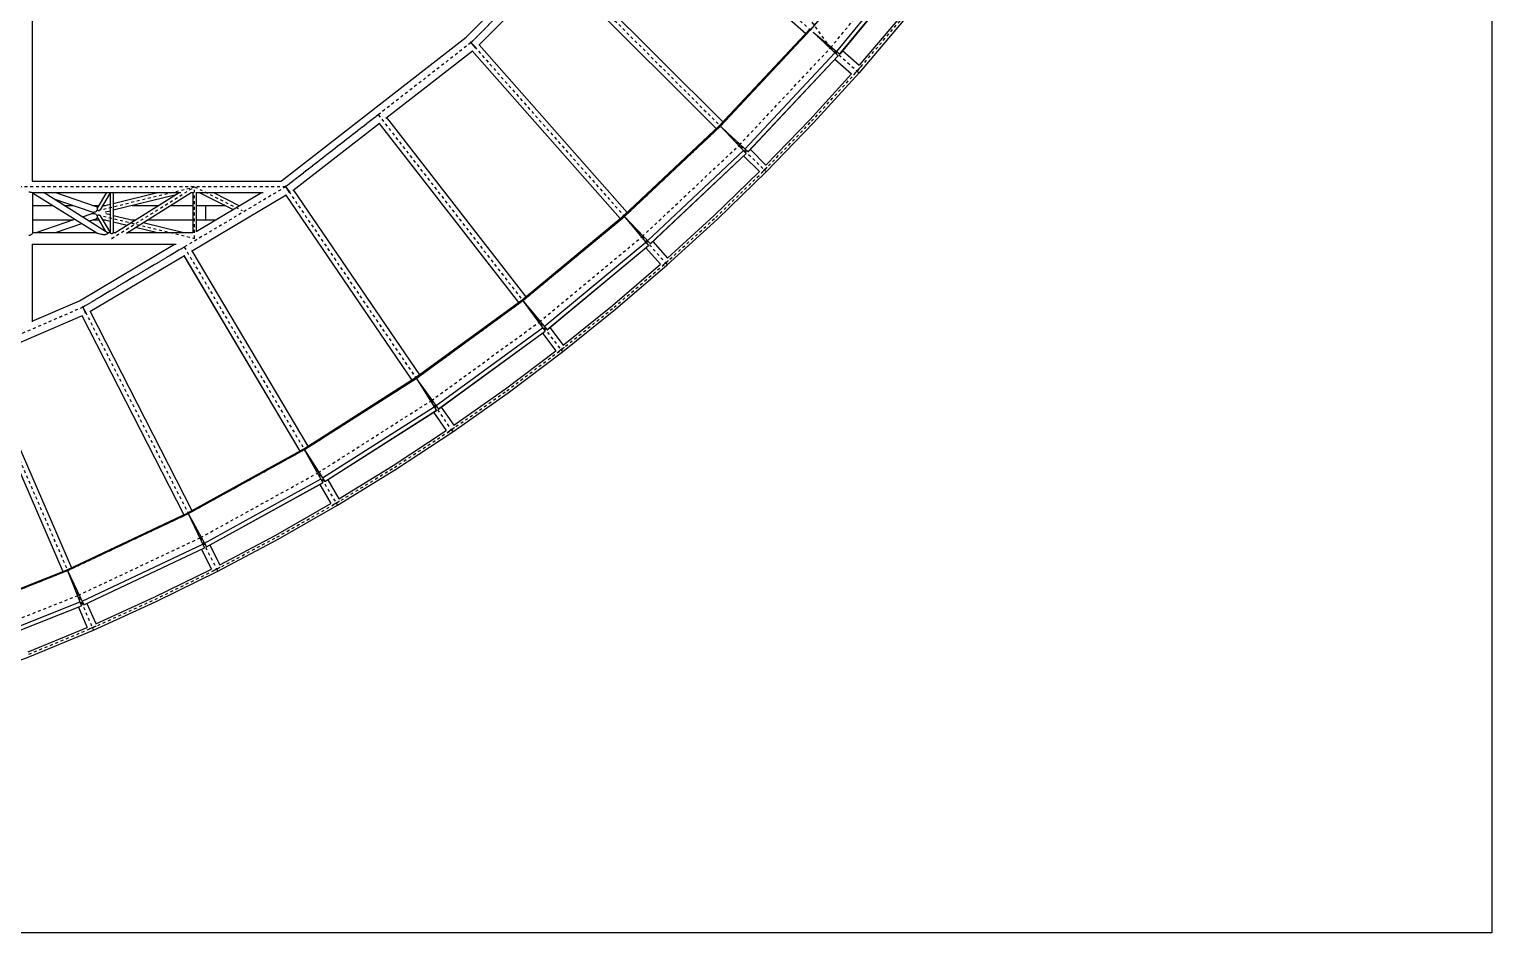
# Model space of a CAD drawing. Header units: millimetres. Extents: x 149919 to 150445, y 136651 to 136866.
# Drawn here: x 150393.6 to 150444.5, y 136651.5 to 136683 of the extents above; entities that cross this region are included whole.
import ezdxf

# ---------------------------------------------------------------- set-up
doc = ezdxf.new("R2010")
doc.units = ezdxf.units.MM
doc.header["$LTSCALE"] = 0.25
doc.linetypes.add('CENTER', pattern=[50.8, 31.75, -6.35, 6.35, -6.35])
doc.linetypes.add('XKITLINE00', pattern=[0])

# ---------------------------------------------------------------- blocks, each defined once
blk = doc.blocks.new('çatıı')
at = {"color": 8, "linetype": 'XKITLINE00'}
for p, q in [((25185.8, 4150), (25185.8, 2729.5)), ((27273, 3807.7), (26698.1, 3231.7)), ((27296.8, 3759.7), (27882, 3244.5)), ((28191.2, 3611.6), (27898.4, 3257.1)), ((28281.6, 3536.9), (27988.8, 3182.4)), ((28292.7, 3527.7), (27999.8, 3173.3)), ((28293.1, 3527.4), (28000.2, 3173)), ((27011.4, 3473.7), (26741.9, 3203.7)), ((27010.1, 3472.4), (27570.1, 2913.4)), ((27032.8, 3495.2), (27592.9, 2936.2)), ((27032.9, 3495.2), (27593, 2936.2)), ((28221.5, 3288.3), (28067.7, 3108)), ((28208.6, 3299), (28068.2, 3134.5)), ((26054.8, 2731.2), (26698.1, 3231.7)), ((26712.1, 3215.4), (26731.6, 3196)), ((26712.5, 3215.7), (26729.4, 3194.1)), ((27895.8, 3259.3), (27581.9, 2924.5)), ((27895.9, 3259.2), (27582.1, 2924.4)), ((27898.4, 3257.1), (27584.3, 2922.1)), ((27895.9, 3259.2), (27898.4, 3257.1)), ((27896, 3259.3), (27898.4, 3257.1)), ((27907.4, 3248.7), (27994.8, 3166.7)), ((27908, 3249.1), (28000.2, 3173)), ((26418.8, 2950.1), (26720.5, 3184.7)), ((26717.8, 3208.9), (26718.2, 3209.3)), ((26717.9, 3208.8), (26718.4, 3209.2)), ((26719, 3183.6), (27235.2, 2599.6)), ((26719, 3183.6), (27235.2, 2599.6)), ((26743.2, 3205), (27259.4, 2620.9)), ((26743.2, 3205), (27259.4, 2620.9)), ((27983.9, 3176.9), (27669.8, 2841.9)), ((27994.4, 3167.1), (27680.3, 2832.1)), ((27994.8, 3166.7), (27680.7, 2831.7)), ((28010.5, 3185.4), (28068.3, 3134.6)), ((27983.7, 3155), (28041.5, 3104.1)), ((28056.3, 3109.7), (28054.3, 3107.2)), ((28056.6, 3109.9), (28054.7, 3107.5)), ((28058.6, 3112.3), (28056.3, 3109.7)), ((28058.7, 3112.4), (28056.6, 3109.9)), ((28060.9, 3114.9), (28058.6, 3112.3)), ((28060.9, 3114.9), (28058.7, 3112.4)), ((28060.5, 3114.4), (28067.7, 3108)), ((28060.5, 3114.4), (28067.7, 3108)), ((28063.3, 3117.6), (28060.9, 3114.9)), ((28063.1, 3117.3), (28060.9, 3114.9)), ((28065.3, 3119.7), (28063.1, 3117.3)), ((28065.5, 3120.1), (28063.3, 3117.6)), ((28067.3, 3121.8), (28065.3, 3119.7)), ((28067.7, 3122.4), (28065.5, 3120.1)), ((28069.2, 3123.8), (28067.3, 3121.8)), ((28069.7, 3124.4), (28067.7, 3122.4)), ((28069.2, 3123.8), (28070.8, 3125.4)), ((28069.7, 3124.4), (28071.4, 3126.1)), ((28070.8, 3125.4), (28072.1, 3126.6)), ((28071.4, 3126.1), (28072.8, 3127.4)), ((28072.1, 3126.6), (28072.3, 3126.8)), ((28072.8, 3127.4), (28073.2, 3127.7)), ((28041.5, 3104.1), (27896.3, 2944.3)), ((28067.7, 3108), (27908.6, 2932.8)), ((28049.5, 3101.1), (28048.8, 3100.1)), ((28050.8, 3102.8), (28049.5, 3101.1)), ((28050.2, 3101.8), (28049.7, 3101.1)), ((28051.4, 3103.4), (28050.2, 3101.8)), ((28052.4, 3104.9), (28050.8, 3102.8)), ((28052.9, 3105.4), (28051.4, 3103.4)), ((28054.3, 3107.2), (28052.4, 3104.9)), ((28054.7, 3107.5), (28052.9, 3105.4)), ((26094.7, 2698), (26396.4, 2932.6)), ((26394.9, 2931.4), (26880.7, 2306.8)), ((26420.4, 2951.3), (26906.2, 2326.7)), ((27247.7, 2609.9), (27581.9, 2924.5)), ((27247.8, 2609.8), (27581.9, 2924.3)), ((27249.9, 2607.3), (27584.3, 2922.1)), ((27581.9, 2924.3), (27680.7, 2831.7)), ((27582.1, 2924.4), (27674.8, 2825.9)), ((27896.3, 2944.3), (27743.3, 2786.1)), ((27908.6, 2932.8), (27744, 2762.7)), ((27330.2, 2522), (27664.7, 2836.7)), ((27340.1, 2511.5), (27674.5, 2826.2)), ((27340.4, 2511.1), (27674.8, 2825.9)), ((27666.1, 2817.6), (27720.5, 2763.3)), ((27688.9, 2840.5), (27743.3, 2786.2)), ((27562.7, 2610), (27720.5, 2763.4)), ((27574.2, 2597.8), (27744, 2762.7)), ((27728.2, 2759.5), (27728, 2759.3)), ((27729.5, 2761.1), (27728.2, 2759.5)), ((27728.5, 2759.8), (27728.4, 2759.7)), ((27729.8, 2761.3), (27728.5, 2759.8)), ((27731.1, 2762.9), (27729.5, 2761.1)), ((27731.3, 2763.1), (27729.8, 2761.3)), ((27733, 2764.9), (27731.1, 2762.9)), ((27733.2, 2765), (27731.3, 2763.1)), ((27735.1, 2767.1), (27733, 2764.9)), ((27735.2, 2767.2), (27733.2, 2765)), ((27737.3, 2769.3), (27735.1, 2767.1)), ((27737.4, 2769.3), (27735.2, 2767.2)), ((27737.3, 2769.3), (27739.6, 2771.6)), ((27737.4, 2769.3), (27739.5, 2771.5)), ((27737.4, 2769.3), (27744, 2762.7)), ((27737.4, 2769.3), (27744, 2762.7)), ((27739.5, 2771.5), (27741.6, 2773.5)), ((27739.6, 2771.6), (27741.8, 2773.7)), ((27741.6, 2773.5), (27743.6, 2775.3)), ((27741.8, 2773.7), (27743.8, 2775.6)), ((27743.6, 2775.3), (27745.3, 2776.9)), ((27743.8, 2775.6), (27745.6, 2777.2)), ((27745.3, 2776.9), (27746.8, 2778.2)), ((27745.6, 2777.2), (27747.1, 2778.5)), ((27746.8, 2778.2), (27746.9, 2778.3)), ((27747.1, 2778.5), (27747.4, 2778.7)), ((25185.8, 2730.6), (26054, 2730.6)), ((26053.6, 2730.6), (26054.8, 2731.2)), ((26066.7, 2713.3), (26083.5, 2691.6)), ((26067.1, 2713.6), (26081.1, 2690)), ((26072, 2706.5), (26071.9, 2705.4)), ((26072, 2706.3), (26072.1, 2706.4)), ((25173.6, 2692.3), (25176.6, 2692.4)), ((25176.6, 2692.4), (25179, 2692)), ((25179, 2692), (25179.5, 2692)), ((25179.5, 2692), (25182.1, 2691.4)), ((25182.1, 2691.4), (25183.9, 2690.7)), ((25183.9, 2690.7), (25184.3, 2690.7)), ((25184.3, 2690.7), (25185.9, 2690.1)), ((25185.9, 2690.1), (25186.1, 2690)), ((25186.1, 2690), (25186.8, 2690)), ((25186.6, 2690), (25187.5, 2690)), ((25186.8, 2689.9), (25188.2, 2690)), ((25186.8, 2690), (25186.9, 2689.7)), ((25186.9, 2689.6), (25187.2, 2688.9)), ((25187.2, 2689), (25411.2, 2549.5)), ((25187.2, 2688.9), (25187.3, 2688.8)), ((25187.2, 2688.9), (25187.3, 2688.8)), ((25187.3, 2688.8), (25187.3, 2549.5)), ((25188.2, 2690), (25188.8, 2690)), ((25188.8, 2690), (25190.4, 2690.3)), ((25190.4, 2690.3), (25193.4, 2690.6)), ((25193.4, 2690.6), (25195.5, 2690.7)), ((25195.5, 2690.7), (25197, 2690.9)), ((25197, 2690.9), (25201.2, 2691.1)), ((25201.2, 2691.1), (25206, 2691)), ((25206, 2691), (25209.8, 2690.7)), ((25209.8, 2690.7), (25211, 2690.7)), ((25211, 2690.7), (25215.7, 2690.4)), ((25215.7, 2690.4), (25220.1, 2690)), ((25220.1, 2690), (25220.3, 2690)), ((25220.3, 2690), (25223.3, 2690)), ((25222.3, 2690), (25462.7, 2690)), ((25223.3, 2690), (25224.8, 2689.9)), ((25223.9, 2689.9), (25224.1, 2690)), ((25224.8, 2689.9), (25225.1, 2690)), ((25226.9, 2690), (25451, 2550.4)), ((25260.9, 2668.8), (25393.9, 2623.2)), ((25266.6, 2690), (25408.7, 2641.3)), ((25444.2, 2690), (25412.3, 2635.7)), ((25457, 2689.3), (25422.4, 2630.4)), ((25457, 2690), (25457, 2550.2)), ((25458.5, 2690), (25458.8, 2689.9)), ((25458.8, 2689.9), (25459.4, 2689.9)), ((25458.9, 2690), (25459.3, 2689.9)), ((25459.4, 2689.9), (25460.9, 2690)), ((25460.9, 2690), (25462.7, 2690)), ((25462.7, 2690), (25464.5, 2690)), ((25464.5, 2690), (25466.1, 2690)), ((25464.5, 2690), (25703.6, 2690)), ((25466.1, 2690), (25467.3, 2689.9)), ((25467.1, 2689.9), (25467.3, 2690)), ((25467.3, 2689.9), (25467.5, 2689.9)), ((25467.5, 2689.9), (25467.8, 2690)), ((25468.4, 2652.3), (25622.6, 2690)), ((25468.4, 2690), (25468.4, 2549.9)), ((25468.4, 2629.7), (25688, 2683.4)), ((25474.3, 2550.3), (25698.5, 2690)), ((25514.1, 2549.4), (25739.8, 2690)), ((25739.5, 2690), (25749.3, 2690)), ((25740.9, 2486), (26071.1, 2681.9)), ((25746.1, 2690), (25746.1, 2550.2)), ((25755.5, 2690), (25990.4, 2690)), ((25757.5, 2554.9), (25985.2, 2690)), ((25757.5, 2690), (25757.5, 2553.4)), ((25768, 2690), (25886.1, 2631.2)), ((25817.1, 2690), (25908.5, 2644.5)), ((26069.5, 2680.9), (26508.6, 2036.9)), ((26096.2, 2699.1), (26535.3, 2055.1)), ((25187.3, 2645.7), (25256.7, 2645.7)), ((25298, 2645.7), (25328.3, 2645.7)), ((25361.4, 2606.2), (25390.7, 2616.2)), ((25390.7, 2616.2), (25393.7, 2617.2)), ((25393.7, 2617.2), (25396.9, 2617.6)), ((25393.9, 2623.2), (25396.9, 2622.5)), ((25395.9, 2645.7), (25418.2, 2645.7)), ((25396.9, 2622.5), (25400, 2622.3)), ((25396.9, 2617.6), (25400.1, 2617.5)), ((25400, 2622.3), (25403, 2622.6)), ((25400.1, 2617.5), (25403.1, 2616.8)), ((25403, 2622.6), (25405.8, 2623.5)), ((25403.1, 2616.8), (25405.8, 2615.7)), ((25405.8, 2623.5), (25408.2, 2624.9)), ((25405.8, 2615.7), (25408.1, 2614.1)), ((25408.1, 2614.1), (25408.2, 2614)), ((25408.2, 2624.9), (25409.4, 2625.9)), ((25408.2, 2614), (25410, 2612.2)), ((25408.6, 2599.3), (25410.4, 2600.4)), ((25408.7, 2641.3), (25410.7, 2640.3)), ((25409.4, 2625.9), (25410.3, 2626.6)), ((25410, 2612.2), (25411.2, 2610.2)), ((25411.9, 2628.6), (25410.3, 2626.6)), ((25410.6, 2600.7), (25410.4, 2600.4)), ((25411.7, 2601.9), (25410.6, 2600.7)), ((25410.7, 2640.3), (25411.6, 2639.4)), ((25411.2, 2610.2), (25411.3, 2610.1)), ((25411.3, 2610.1), (25412.2, 2608)), ((25411.6, 2639.4), (25412.2, 2638.9)), ((25412.2, 2603.5), (25411.7, 2601.9)), ((25412.3, 2629.7), (25411.9, 2628.6)), ((25412.3, 2635.5), (25412, 2634.3)), ((25412, 2634.3), (25412, 2633.3)), ((25412, 2633.3), (25412, 2632.5)), ((25412, 2632.5), (25412.4, 2630.7)), ((25412.2, 2608.2), (25412.1, 2607.6)), ((25412.1, 2607.6), (25412.1, 2607)), ((25412.1, 2607), (25412.1, 2605.9)), ((25412.2, 2638.9), (25413.2, 2637.2)), ((25412.6, 2609.3), (25412.2, 2608.2)), ((25412.3, 2603.6), (25412.2, 2603.5)), ((25412.3, 2635.7), (25412.3, 2635.5)), ((25412.6, 2630.2), (25412.3, 2629.7)), ((25412.5, 2604.7), (25412.3, 2603.6)), ((25412.4, 2630.7), (25412.5, 2630.7)), ((25412.4, 2604.9), (25412.5, 2604.6)), ((25412.5, 2630.7), (25412.7, 2630.1)), ((25412.5, 2604.6), (25440.4, 2557)), ((25413.3, 2610.1), (25412.6, 2609.3)), ((25412.7, 2630.1), (25413, 2629.7)), ((25413, 2629.7), (25413.4, 2629.1)), ((25413.2, 2637.2), (25413.2, 2637.1)), ((25413.7, 2610.7), (25413.3, 2610.1)), ((25413.4, 2629.1), (25414.9, 2628.1)), ((25413.7, 2610.7), (25415.1, 2611.7)), ((25414.9, 2628.1), (25416.6, 2627.5)), ((25415.1, 2611.7), (25416.8, 2612.3)), ((25416.6, 2627.5), (25418.4, 2627.5)), ((25416.8, 2612.3), (25418.5, 2612.4)), ((25418.4, 2627.5), (25420, 2628)), ((25418.5, 2612.4), (25420.2, 2612)), ((25420, 2628), (25421.4, 2629)), ((25420.2, 2612), (25421.7, 2611.1)), ((25422, 2629.7), (25421.4, 2629)), ((25421.7, 2611.1), (25422.4, 2610.1)), ((25422.4, 2630.3), (25422, 2629.7)), ((25422.4, 2610.1), (25422.7, 2609.8)), ((25422.7, 2609.8), (25457, 2551.3)), ((25429.7, 2642.8), (25457, 2649.5)), ((25431.4, 2645.7), (25441.4, 2645.7)), ((25440, 2622.8), (25457, 2626.9)), ((25441.9, 2617.3), (25457, 2613.6)), ((25468.4, 2610.8), (25542.3, 2592.7)), ((25533.6, 2645.7), (25627.4, 2645.7)), ((25668.7, 2645.7), (25746.1, 2645.7)), ((25757.5, 2645.7), (25857, 2645.7)), ((25906.1, 2645.7), (25910.6, 2645.7)), ((26893.8, 2316.4), (27247.7, 2609.9)), ((26894, 2316.3), (27247.7, 2609.7)), ((26895.9, 2313.7), (27249.9, 2607.3)), ((27247.7, 2609.7), (27340.4, 2511.1)), ((27247.8, 2609.8), (27334.2, 2505.7)), ((27400.1, 2461.7), (27562.7, 2610)), ((25187.1, 2549), (25186.9, 2548.4)), ((25187.3, 2549.5), (25187.1, 2549)), ((25187.3, 2594.9), (25328.4, 2594.9)), ((25187.3, 2550.6), (25409.4, 2550.6)), ((25199.2, 2550.6), (25334.8, 2597.1)), ((25266.5, 2550.6), (25358.7, 2582.2)), ((25385.4, 2591.3), (25408.6, 2599.3)), ((25395.8, 2594.9), (25418.2, 2594.9)), ((25411.2, 2549.5), (25412.5, 2549)), ((25412.5, 2549), (25413.5, 2548.6)), ((25429.7, 2597.8), (25457, 2591.1)), ((25431.4, 2594.9), (25441.7, 2594.9)), ((25450.8, 2550.6), (25457, 2550.6)), ((25451.1, 2549), (25450.9, 2548.3)), ((25451, 2550.4), (25451.3, 2550.1)), ((25451.1, 2549), (25451.5, 2549.2)), ((25451.3, 2550.1), (25451.5, 2550)), ((25451.5, 2550), (25451.5, 2549.2)), ((25457, 2550.2), (25457.1, 2550.1)), ((25457.1, 2550.1), (25457.3, 2549.8)), ((25457.3, 2549.8), (25458.1, 2549.3)), ((25458.1, 2549.3), (25458.8, 2549)), ((25458.8, 2549), (25459.4, 2548.7)), ((25467.3, 2548.8), (25467.5, 2549)), ((25467.5, 2549), (25468.1, 2549.3)), ((25468.4, 2549.9), (25468.1, 2549.3)), ((25468.4, 2588.3), (25516.4, 2576.6)), ((25468.4, 2550.6), (25474.7, 2550.6)), ((25515.9, 2550.6), (25746.1, 2550.6)), ((25533.4, 2594.9), (25545.8, 2594.9)), ((25546.1, 2569.3), (25622.9, 2550.6)), ((25572, 2585.5), (25714.6, 2550.6)), ((25587.1, 2594.9), (25746.1, 2594.9)), ((25757.5, 2594.9), (25824.9, 2594.9)), ((27399.3, 2438.3), (27574.2, 2597.8)), ((25173.6, 2542), (25176.6, 2541.9)), ((25176.6, 2541.9), (25179, 2542.4)), ((25179, 2542.4), (25179.5, 2542.6)), ((25179.5, 2542.6), (25182.1, 2543.7)), ((25182.1, 2543.7), (25183.9, 2545.1)), ((25183.9, 2545.1), (25184.3, 2545.3)), ((25184.3, 2545.3), (25185.9, 2546.9)), ((25185.3, 2510), (25687, 2510)), ((25185.8, 2510), (25185.7, 2240.1)), ((25186.1, 2547.3), (25185.9, 2546.9)), ((25186.9, 2548.4), (25186.1, 2547.3)), ((25350.7, 2313.5), (25681.9, 2510)), ((25413.5, 2548.6), (25417, 2547.5)), ((25417, 2547.5), (25418, 2547.3)), ((25418, 2547.3), (25421.5, 2546.4)), ((25421.5, 2546.4), (25426.5, 2545.4)), ((25426.5, 2545.4), (25429.4, 2545.1)), ((25429.4, 2545.1), (25431.8, 2544.7)), ((25431.8, 2544.7), (25436.7, 2544.4)), ((25436.7, 2544.4), (25441.1, 2544.6)), ((25441.1, 2544.6), (25443.7, 2545.1)), ((25443.7, 2545.1), (25444.6, 2545.2)), ((25444.6, 2545.2), (25447.5, 2546.1)), ((25447.5, 2546.1), (25449.5, 2547.2)), ((25449.5, 2547.3), (25450.9, 2548.3)), ((25449.5, 2547.3), (25449.5, 2547.2)), ((25459.4, 2548.7), (25460.9, 2548.2)), ((25460.9, 2548.2), (25462.7, 2548)), ((25462.7, 2548), (25464.5, 2548)), ((25464.5, 2548), (25466.1, 2548.3)), ((25466.1, 2548.3), (25467.3, 2548.8)), ((26970.7, 2223.5), (27324.7, 2517.1)), ((26979.9, 2212.4), (27333.9, 2506)), ((26980.2, 2212), (27334.2, 2505.7)), ((27325, 2498), (27375.9, 2440.4)), ((27349.2, 2519.4), (27400.1, 2461.8)), ((25386.3, 2275.5), (25716.4, 2471.4)), ((25714.8, 2470.5), (26118.7, 1789.8)), ((25714.8, 2470.4), (26118.6, 1789.8)), ((25742.5, 2486.9), (26146.4, 1806.3)), ((25742.6, 2486.9), (26146.4, 1806.3)), ((27393.1, 2445.3), (27395.4, 2447.4)), ((27393.1, 2445.3), (27395.4, 2447.3)), ((27395.4, 2447.4), (27397.7, 2449.4)), ((27395.4, 2447.3), (27397.6, 2449.2)), ((27397.6, 2449.2), (27399.7, 2450.9)), ((27397.7, 2449.4), (27399.9, 2451.2)), ((27399.7, 2450.9), (27401.5, 2452.4)), ((27399.9, 2451.2), (27401.8, 2452.7)), ((27401.5, 2452.4), (27403.1, 2453.6)), ((27401.8, 2452.7), (27403.4, 2453.9)), ((27403.1, 2453.6), (27403.2, 2453.7)), ((27403.4, 2453.9), (27403.7, 2454.1)), ((27208.5, 2297), (27375.9, 2440.4)), ((27219.2, 2284.1), (27399.3, 2438.3)), ((27383.3, 2436.1), (27383.1, 2435.9)), ((27384.7, 2437.6), (27383.3, 2436.1)), ((27383.7, 2436.4), (27383.5, 2436.3)), ((27385, 2437.8), (27383.7, 2436.4)), ((27384.7, 2437.6), (27386.4, 2439.3)), ((27385, 2437.8), (27386.7, 2439.5)), ((27386.4, 2439.3), (27388.5, 2441.2)), ((27386.7, 2439.5), (27388.7, 2441.3)), ((27388.5, 2441.2), (27390.7, 2443.2)), ((27388.7, 2441.3), (27390.8, 2443.3)), ((27390.7, 2443.2), (27393.1, 2445.3)), ((27390.8, 2443.3), (27393.1, 2445.3)), ((27393.1, 2445.3), (27399.3, 2438.3)), ((27393.1, 2445.3), (27399.3, 2438.3)), ((25185.7, 2242), (25350.7, 2313.5)), ((25360.3, 2294.3), (25374.3, 2270.6)), ((25360.7, 2294.5), (25371.7, 2269.3)), ((26522.3, 2045.6), (26893.8, 2316.4)), ((26522.4, 2045.5), (26893.8, 2316.2)), ((26524.2, 2042.8), (26895.9, 2313.7)), ((26893.8, 2316.2), (26980.2, 2212)), ((26894, 2316.3), (26973.7, 2206.9)), ((27036.6, 2159), (27208.5, 2297)), ((25005.8, 2108.6), (25360.8, 2262.5)), ((25359.1, 2261.8), (25713.9, 1567.7)), ((25359.1, 2261.8), (25713.9, 1567.7)), ((25364.2, 2286.6), (25364.7, 2286.8)), ((25364.3, 2286.4), (25364.8, 2286.7)), ((25387.8, 2276.4), (25742.6, 1582.4)), ((25387.8, 2276.4), (25742.6, 1582.4)), ((27034.4, 2135.6), (27219.2, 2284.1)), ((26593.2, 1948.1), (26964.9, 2218.9)), ((26601.7, 1936.4), (26973.4, 2207.3)), ((26602, 1936), (26973.7, 2206.9)), ((26964, 2199.9), (27011.2, 2139.2)), ((26989.5, 2219.7), (27036.7, 2159)), ((27023.8, 2139.2), (27026.2, 2141.1)), ((27024, 2139.3), (27026.3, 2141.1)), ((27026.2, 2141.1), (27028.6, 2143)), ((27026.3, 2141.1), (27028.7, 2143)), ((27028.6, 2143), (27031.1, 2145)), ((27028.7, 2143), (27031.1, 2144.9)), ((27028.7, 2143), (27034.4, 2135.6)), ((27028.7, 2143), (27034.4, 2135.6)), ((27031.1, 2145), (27033.6, 2146.8)), ((27031.1, 2144.9), (27033.4, 2146.6)), ((27033.4, 2146.6), (27035.6, 2148.2)), ((27033.6, 2146.8), (27035.8, 2148.4)), ((27035.6, 2148.2), (27037.5, 2149.6)), ((27035.8, 2148.4), (27037.8, 2149.8)), ((27037.5, 2149.6), (27039.2, 2150.6)), ((27037.8, 2149.8), (27039.5, 2150.9)), ((27039.2, 2150.6), (27039.3, 2150.7)), ((27039.5, 2150.9), (27039.8, 2151.1)), ((24978, 2096.5), (25292.9, 1370.2)), ((25007.6, 2109.3), (25322.5, 1383.1)), ((26835.1, 2006.6), (27011.2, 2139.2)), ((26845, 1993), (27034.4, 2135.6)), ((27018.1, 2134.2), (27018.3, 2134.4)), ((27018.3, 2134.4), (27019.8, 2135.8)), ((27018.6, 2134.6), (27018.7, 2134.7)), ((27018.7, 2134.7), (27020.1, 2136)), ((27019.8, 2135.8), (27021.7, 2137.4)), ((27020.1, 2136), (27021.9, 2137.6)), ((27021.7, 2137.4), (27023.8, 2139.2)), ((27021.9, 2137.6), (27024, 2139.3)), ((26132.8, 1797.6), (26522.3, 2045.6)), ((26132.9, 1797.5), (26522.3, 2045.4)), ((26134.5, 1794.7), (26524.2, 2042.8)), ((26522.3, 2045.4), (26602, 1936)), ((26522.4, 2045.5), (26595.1, 1931.4)), ((26651.3, 1856.4), (26845, 1993)), ((26655, 1879.6), (26835.1, 2006.6)), ((26197.5, 1695.8), (26587.2, 1943.9)), ((26611.7, 1943.1), (26655, 1879.6)), ((26205.2, 1683.7), (26594.9, 1931.8)), ((26205.5, 1683.3), (26595.1, 1931.4)), ((26585, 1924.9), (26628.3, 1861.4)), ((26443.4, 1739.5), (26628.4, 1861.4)), ((26452.5, 1725.4), (26651.3, 1856.4)), ((26634.9, 1856), (26635.1, 1856.2)), ((26635.1, 1856.2), (26636.7, 1857.5)), ((26635.4, 1856.4), (26635.5, 1856.5)), ((26635.5, 1856.5), (26637, 1857.7)), ((26636.7, 1857.5), (26638.7, 1859)), ((26637, 1857.7), (26638.9, 1859.1)), ((26638.7, 1859), (26640.9, 1860.6)), ((26638.9, 1859.1), (26641.1, 1860.7)), ((26640.9, 1860.6), (26643.4, 1862.4)), ((26641.1, 1860.7), (26643.5, 1862.4)), ((26643.4, 1862.4), (26646, 1864.2)), ((26643.5, 1862.4), (26646, 1864.2)), ((26646, 1864.2), (26648.6, 1865.9)), ((26646, 1864.2), (26648.5, 1865.8)), ((26646, 1864.2), (26651.3, 1856.4)), ((26646, 1864.2), (26651.3, 1856.4)), ((26648.5, 1865.8), (26651, 1867.5)), ((26648.6, 1865.9), (26651.1, 1867.6)), ((26651, 1867.5), (26653.2, 1868.9)), ((26651.1, 1867.6), (26653.5, 1869.1)), ((26653.2, 1868.9), (26655.3, 1870.1)), ((26653.5, 1869.1), (26655.6, 1870.4)), ((26655.3, 1870.1), (26657, 1871.1)), ((26655.6, 1870.4), (26657.3, 1871.4)), ((26657, 1871.1), (26657.1, 1871.2)), ((26657.3, 1871.4), (26657.6, 1871.5)), ((25728.5, 1574.6), (26132.8, 1797.6)), ((25728.6, 1574.5), (26132.8, 1797.4)), ((25730, 1571.6), (26134.5, 1794.7)), ((26132.8, 1797.4), (26205.5, 1683.3)), ((26132.9, 1797.5), (26198.3, 1679)), ((26254.8, 1623.5), (26443.4, 1739.5)), ((25786.7, 1468.9), (26191.1, 1692)), ((26215.6, 1689.7), (26254.8, 1623.6)), ((26249.6, 1600.7), (26452.5, 1725.4)), ((25793.6, 1456.3), (26198.1, 1679.4)), ((25793.8, 1455.9), (26198.3, 1679)), ((26187.8, 1673.2), (26227, 1607.1)), ((26034.9, 1497.1), (26227.1, 1607.1)), ((26043, 1482.4), (26249.6, 1600.7)), ((26233.3, 1601.3), (26233.5, 1601.5)), ((26233.5, 1601.5), (26235.2, 1602.7)), ((26233.8, 1601.6), (26233.9, 1601.7)), ((26233.9, 1601.7), (26235.5, 1602.9)), ((26235.2, 1602.7), (26237.2, 1604)), ((26235.5, 1602.9), (26237.5, 1604.2)), ((26237.2, 1604), (26239.6, 1605.5)), ((26237.5, 1604.2), (26239.8, 1605.6)), ((26239.6, 1605.5), (26242.1, 1607.1)), ((26239.8, 1605.6), (26242.2, 1607.2)), ((26242.1, 1607.1), (26244.8, 1608.8)), ((26242.2, 1607.2), (26244.9, 1608.7)), ((26244.8, 1608.8), (26247.6, 1610.3)), ((26244.9, 1608.7), (26247.5, 1610.3)), ((26244.9, 1608.7), (26249.6, 1600.7)), ((26244.9, 1608.7), (26249.6, 1600.7)), ((26247.5, 1610.3), (26250, 1611.7)), ((26247.6, 1610.3), (26250.2, 1611.8)), ((26250, 1611.7), (26252.4, 1613)), ((26250.2, 1611.8), (26252.6, 1613.2)), ((26252.4, 1613), (26254.5, 1614.1)), ((26252.6, 1613.2), (26254.8, 1614.3)), ((26254.5, 1614.1), (26256.2, 1615)), ((26254.8, 1614.3), (26256.6, 1615.2)), ((26256.2, 1615), (26256.4, 1615)), ((26256.6, 1615.2), (26256.9, 1615.4)), ((25307.9, 1376.2), (25728.5, 1574.6)), ((25308.1, 1376.1), (25728.5, 1574.4)), ((25309.3, 1373.1), (25730, 1571.6)), ((25728.5, 1574.4), (25793.8, 1455.9)), ((25728.6, 1574.5), (25786.4, 1452.1)), ((25832.7, 1370.7), (26043, 1482.4)), ((25839.3, 1393.2), (26034.9, 1497.1)), ((25359.3, 1267), (25780.1, 1465.6)), ((25365.4, 1254), (25786.2, 1452.6)), ((25365.7, 1253.6), (25786.4, 1452.1)), ((25775.6, 1447), (25810.6, 1378.5)), ((25804.3, 1461.7), (25839.3, 1393.2)), ((25610.3, 1280.2), (25810.6, 1378.6)), ((25822.9, 1376.2), (25825.6, 1377.6)), ((25823.1, 1376.3), (25825.7, 1377.7)), ((25825.6, 1377.6), (25828.4, 1379.1)), ((25825.7, 1377.7), (25828.4, 1379.1)), ((25828.4, 1379.1), (25831.2, 1380.5)), ((25828.4, 1379.1), (25831.1, 1380.4)), ((25828.4, 1379.1), (25832.7, 1370.7)), ((25828.4, 1379.1), (25832.7, 1370.7)), ((25831.1, 1380.4), (25833.8, 1381.7)), ((25831.2, 1380.5), (25833.9, 1381.8)), ((25833.8, 1381.7), (25836.2, 1382.9)), ((25833.9, 1381.8), (25836.5, 1383)), ((25836.2, 1382.9), (25838.4, 1383.8)), ((25836.5, 1383), (25838.7, 1384)), ((25838.4, 1383.8), (25840.2, 1384.6)), ((25838.7, 1384), (25840.6, 1384.8)), ((25840.2, 1384.6), (25840.3, 1384.6)), ((25840.6, 1384.8), (25840.9, 1384.9)), ((24875.7, 1204.8), (25307.9, 1376.2)), ((24875.7, 1204.6), (25307.9, 1376)), ((24876.9, 1201.6), (25309.3, 1373.1)), ((25307.9, 1376), (25365.7, 1253.6)), ((25308.1, 1376.1), (25358, 1250.3)), ((25617.5, 1265), (25832.7, 1370.7)), ((25816.4, 1372.4), (25816.7, 1372.6)), ((25816.7, 1372.6), (25818.4, 1373.6)), ((25816.9, 1372.7), (25817.1, 1372.8)), ((25817.1, 1372.8), (25818.7, 1373.8)), ((25818.4, 1373.6), (25820.5, 1374.9)), ((25818.7, 1373.8), (25820.8, 1375)), ((25820.5, 1374.9), (25822.9, 1376.2)), ((25820.8, 1375), (25823.1, 1376.3)), ((25407, 1188.1), (25610.3, 1280.2)), ((24920.1, 1092.6), (25352.5, 1264.1)), ((24925.4, 1079.3), (25357.8, 1250.7)), ((24925.5, 1078.8), (25358, 1250.3)), ((25346.8, 1245.9), (25377.4, 1175.3)), ((25376.5, 1258.7), (25407.1, 1188.2)), ((25399, 1166.1), (25617.5, 1265)), ((25171.4, 1089.8), (25377.5, 1175.3)), ((25389.7, 1172.2), (25392.4, 1173.4)), ((25389.9, 1172.2), (25392.5, 1173.5)), ((25392.4, 1173.4), (25395.3, 1174.7)), ((25392.5, 1173.5), (25395.3, 1174.7)), ((25395.3, 1174.7), (25398.2, 1176)), ((25395.3, 1174.7), (25398.1, 1175.9)), ((25395.3, 1174.7), (25399, 1166.1)), ((25395.3, 1174.7), (25399, 1166.1)), ((25398.1, 1175.9), (25400.8, 1177)), ((25398.2, 1176), (25401, 1177.1)), ((25400.8, 1177), (25403.3, 1178)), ((25401, 1177.1), (25403.6, 1178.1)), ((25403.3, 1178), (25405.5, 1178.8)), ((25403.6, 1178.1), (25405.9, 1179)), ((25405.5, 1178.8), (25407.4, 1179.5)), ((25405.9, 1179), (25407.8, 1179.7)), ((25407.4, 1179.5), (25407.5, 1179.5)), ((25407.8, 1179.7), (25408.1, 1179.7)), ((25177.6, 1074.2), (25399, 1166.1)), ((25382.9, 1168.8), (25383.2, 1169)), ((25383.2, 1169), (25384.9, 1169.9)), ((25383.4, 1169.1), (25383.6, 1169.1)), ((25383.6, 1169.1), (25385.3, 1170)), ((25384.9, 1169.9), (25387.1, 1171)), ((25385.3, 1170), (25387.4, 1171.1)), ((25387.1, 1171), (25389.7, 1172.2)), ((25387.4, 1171.1), (25389.9, 1172.2)), ((24953.3, 989.4), (25177.6, 1074.2))]:
    blk.add_line(p, q, dxfattribs=at)
at = {"color": 8, "linetype": 'CENTER'}
for p, q in [((27968.7, 3195.2), (27417.3, 3952.5)), ((27968.7, 3195.2), (27417.3, 3952.5)), ((27292.1, 3790.9), (26714.9, 3212.6)), ((27292.1, 3790.9), (26714.9, 3212.6)), ((27292.1, 3790.9), (27968.7, 3195.2)), ((27292.1, 3790.9), (28061.4, 3113.6)), ((27898.4, 3257.1), (28191.2, 3611.6)), ((27968.7, 3195.2), (28265.3, 3554.2)), ((27003.5, 3501.7), (26714.9, 3212.6)), ((27003.5, 3501.7), (27650.6, 2855.9)), ((27003.5, 3501.7), (27738, 2768.6)), ((28061.4, 3113.6), (28215, 3293.7)), ((26714.9, 3212.6), (26069.1, 2710.2)), ((26714.9, 3212.6), (26069.1, 2710.2)), ((26714.9, 3212.6), (26392, 2961.4)), ((26714.9, 3212.6), (27311.9, 2537.1)), ((26714.9, 3212.6), (27393.7, 2444.6)), ((27584.3, 2922.1), (27898.4, 3257.1)), ((27650.6, 2855.9), (27968.7, 3195.2)), ((27902.4, 2938.6), (28061.4, 3113.6)), ((26392, 2961.4), (26069.1, 2710.2)), ((26392, 2961.4), (27029.2, 2142.3)), ((26392, 2961.4), (26953.4, 2239.7)), ((27249.9, 2607.3), (27584.3, 2922.1)), ((27738, 2768.6), (27902.4, 2938.6)), ((27311.9, 2537.1), (27650.6, 2855.9)), ((27568.4, 2603.9), (27738, 2768.6)), ((26069.2, 2710.3), (24815.9, 2710.3)), ((26069.1, 2710.2), (25362.3, 2290.9)), ((26069.1, 2710.2), (25362.3, 2290.9)), ((25414.3, 2627.8), (25751.8, 2710.3)), ((25462.7, 2530.3), (25751.8, 2710.3)), ((26069.1, 2710.2), (25715.7, 2500.5)), ((25751.8, 2710.3), (25917.5, 2627.8)), ((25751.8, 2530.3), (25751.8, 2710.3)), ((26069.1, 2710.2), (26577, 1965.4)), ((26069.1, 2710.2), (26646.5, 1863.3)), ((25414.3, 2612.8), (25751.8, 2530.3)), ((26895.9, 2313.7), (27249.9, 2607.3)), ((27393.7, 2444.6), (27568.4, 2603.9)), ((25715.7, 2500.5), (25362.3, 2290.9)), ((25715.7, 2500.5), (26182.3, 1714.1)), ((25715.7, 2500.5), (26245.3, 1607.9)), ((26953.4, 2239.7), (27311.9, 2537.1)), ((27213.9, 2290.6), (27393.7, 2444.6)), ((26524.2, 2042.8), (26895.9, 2313.7)), ((25362.3, 2290.9), (24603, 1961.6)), ((25362.3, 2290.9), (24603, 1961.6)), ((25362.3, 2290.9), (24982.7, 2126.2)), ((25362.3, 2290.9), (25772.7, 1488.2)), ((25362.3, 2290.9), (25828.9, 1378.2)), ((27029.2, 2142.3), (27213.9, 2290.6)), ((26577, 1965.4), (26953.4, 2239.7)), ((26840.1, 1999.8), (27029.2, 2142.3)), ((24982.7, 2126.2), (25346.6, 1287.1)), ((24982.7, 2126.2), (25395.7, 1173.8)), ((26134.5, 1794.7), (26524.2, 2042.8)), ((26646.5, 1863.3), (26840.1, 1999.8)), ((26182.3, 1714.1), (26577, 1965.4)), ((26448, 1732.5), (26646.5, 1863.3)), ((25730, 1571.6), (26134.5, 1794.7)), ((25772.7, 1488.2), (26182.3, 1714.1)), ((26245.3, 1607.9), (26448, 1732.5)), ((26038.9, 1489.8), (26245.3, 1607.9)), ((25309.3, 1373.1), (25730, 1571.6)), ((25346.6, 1287.1), (25772.7, 1488.2)), ((25828.9, 1378.2), (26038.9, 1489.8)), ((25613.9, 1272.6), (25828.9, 1378.2)), ((24876.9, 1201.6), (25309.3, 1373.1)), ((24908.6, 1113.5), (25346.6, 1287.1)), ((25395.7, 1173.8), (25613.9, 1272.6)), ((25174.5, 1082), (25395.7, 1173.8))]:
    blk.add_line(p, q, dxfattribs=at)
blk.add_line((25791.2, 2594.9), (25791.2, 2645.7))
at = {"color": 8, "linetype": 'XKITLINE00'}
for centre in [(26714.9, 3212.6), (26714.9, 3212.6), (26714.9, 3212.6), (26714.9, 3212.6), (26714.9, 3212.6), (26714.9, 3212.6), (26714.9, 3212.6), (26714.9, 3212.6), (26714.9, 3212.6), (26714.9, 3212.6), (27898.4, 3257.1), (27898.4, 3257.1), (27968.7, 3195.2), (27968.7, 3195.2), (27968.7, 3195.2), (27968.7, 3195.2), (27968.7, 3195.2), (28061.4, 3113.6), (28061.4, 3113.6), (28061.4, 3113.6), (26392, 2961.4), (26392, 2961.4), (26392, 2961.4), (26392, 2961.4), (26392, 2961.4), (27584.3, 2922.1), (27584.3, 2922.1), (27902.4, 2938.6), (27902.4, 2938.6), (27650.6, 2855.9), (27650.6, 2855.9), (27650.6, 2855.9), (27738, 2768.6), (27738, 2768.6), (27738, 2768.6), (25751.8, 2710.3), (25751.8, 2710.3), (25751.8, 2710.3), (25751.8, 2710.3), (26069.1, 2710.2), (26069.1, 2710.2), (26069.1, 2710.2), (26069.1, 2710.2), (26069.1, 2710.2), (26069.1, 2710.2), (26069.1, 2710.2), (26069.1, 2710.2), (26069.1, 2710.2), (26069.1, 2710.2), (26069.2, 2710.3), (25414.3, 2627.8), (25414.3, 2612.8), (25917.5, 2627.8), (27249.9, 2607.3), (27249.9, 2607.3), (27568.4, 2603.9), (27568.4, 2603.9), (25462.7, 2530.3), (25715.7, 2500.5), (25715.7, 2500.5), (25715.7, 2500.5), (25715.7, 2500.5), (25715.7, 2500.5), (25751.8, 2530.3), (25751.8, 2530.3), (27311.9, 2537.1), (27311.9, 2537.1), (27311.9, 2537.1), (27393.7, 2444.6), (27393.7, 2444.6), (27393.7, 2444.6), (26895.9, 2313.7), (26895.9, 2313.7), (25362.3, 2290.9), (25362.3, 2290.9), (25362.3, 2290.9), (25362.3, 2290.9), (25362.3, 2290.9), (25362.3, 2290.9), (25362.3, 2290.9), (25362.3, 2290.9), (25362.3, 2290.9), (25362.3, 2290.9), (27213.9, 2290.6), (27213.9, 2290.6), (26953.4, 2239.7), (26953.4, 2239.7), (26953.4, 2239.7), (27029.2, 2142.3), (27029.2, 2142.3), (27029.2, 2142.3), (26524.2, 2042.8), (26524.2, 2042.8), (26840.1, 1999.8), (26840.1, 1999.8), (26577, 1965.4), (26577, 1965.4), (26577, 1965.4), (26646.5, 1863.3), (26646.5, 1863.3), (26646.5, 1863.3), (26134.5, 1794.7), (26134.5, 1794.7), (26182.3, 1714.1), (26182.3, 1714.1), (26182.3, 1714.1), (26448, 1732.5), (26448, 1732.5), (26245.3, 1607.9), (26245.3, 1607.9), (26245.3, 1607.9), (25730, 1571.6), (25730, 1571.6), (25772.7, 1488.2), (25772.7, 1488.2), (25772.7, 1488.2), (26038.9, 1489.8), (26038.9, 1489.8), (25828.9, 1378.2), (25828.9, 1378.2), (25828.9, 1378.2), (25309.3, 1373.1), (25309.3, 1373.1), (25346.6, 1287.1), (25346.6, 1287.1), (25346.6, 1287.1), (25613.9, 1272.6), (25613.9, 1272.6), (25395.7, 1173.8), (25395.7, 1173.8), (25395.7, 1173.8)]:
    blk.add_circle(centre, 0.05, dxfattribs=at)

msp = doc.modelspace()

# ---------------------------------------------------------------- linework, layer by layer
msp.add_lwpolyline([(150191.663, 136865.525), (150444.543, 136865.525), (150444.543, 136651.486), (150191.663, 136651.486)], close=True)

# ---------------------------------------------------------------- block references
at = {"xscale": 0.009999943142843078, "yscale": 0.009999943142843078, "zscale": 0.009999943142843078}
msp.add_blockref('çatıı', (150141.814, 136650.373), dxfattribs=at)

doc.saveas('drawing.dxf')
